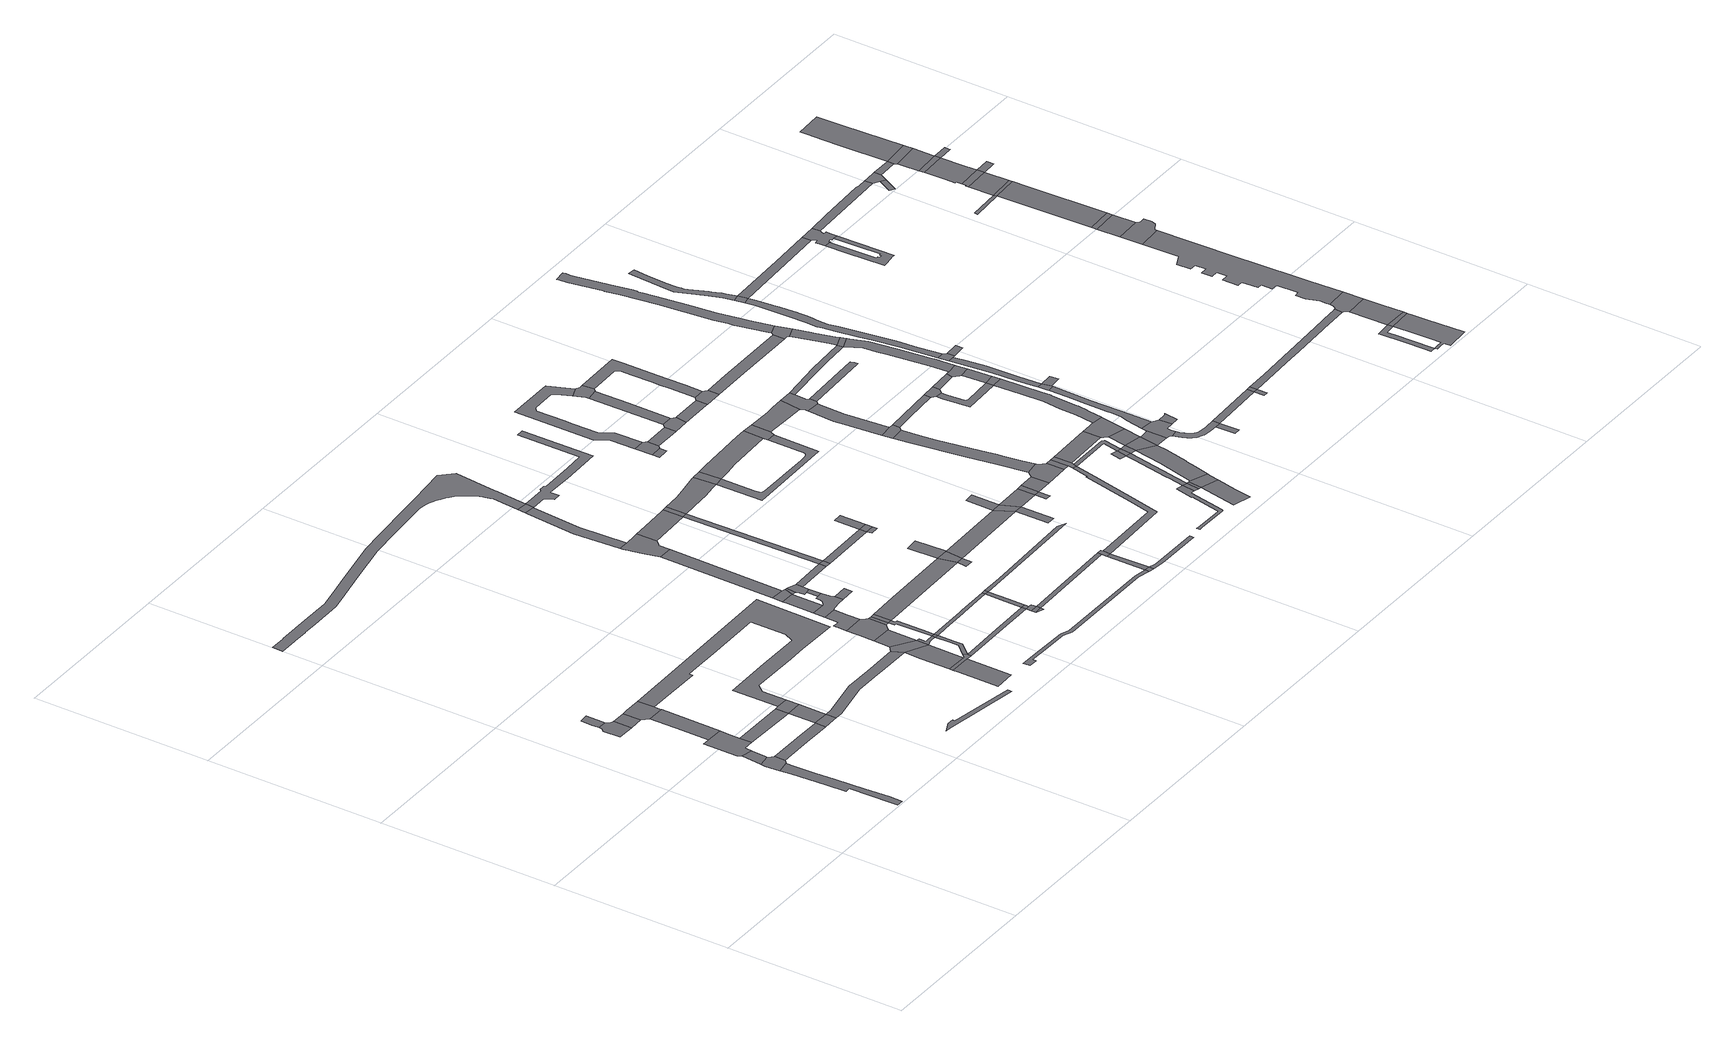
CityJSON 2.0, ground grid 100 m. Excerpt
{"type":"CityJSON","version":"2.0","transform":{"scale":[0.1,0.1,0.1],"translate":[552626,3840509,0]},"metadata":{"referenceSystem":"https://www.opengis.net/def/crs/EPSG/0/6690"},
"CityObjects":{
"road1":{"type":"Road","attributes":{"RoadStructureAttribute.sectionType":"1"},"geometry":[{"type":"MultiSurface","lod":"1","boundaries":[[[0,1,2,3,4,5,6,7,8,9,10,11,12,13]]]}]},
"road2":{"type":"Road","geometry":[{"type":"MultiSurface","lod":"1","boundaries":[[[14,15,16,17,6,5,18,19]]]}]},
"road3":{"type":"Road","attributes":{"RoadStructureAttribute.sectionType":"1"},"geometry":[{"type":"MultiSurface","lod":"1","boundaries":[[[20,16,15,21,22]]]}]},
"road4":{"type":"Road","geometry":[{"type":"MultiSurface","lod":"1","boundaries":[[[23,24,25,26,27,28,29,30,31]]]}]},
"road5":{"type":"Road","attributes":{"RoadStructureAttribute.sectionType":"1"},"geometry":[{"type":"MultiSurface","lod":"1","boundaries":[[[32,33,34,35,36,23,31]]]}]},
"road6":{"type":"Road","geometry":[{"type":"MultiSurface","lod":"1","boundaries":[[[37,38,20,22,39,40,41,42,43,44,45]]]}]},
"road7":{"type":"Road","attributes":{"RoadStructureAttribute.sectionType":"1"},"geometry":[{"type":"MultiSurface","lod":"1","boundaries":[[[28,27,46,47]]]}]},
"road8":{"type":"Road","attributes":{"RoadStructureAttribute.sectionType":"1"},"geometry":[{"type":"MultiSurface","lod":"1","boundaries":[[[48,49,45,44,50]]]}]},
"road9":{"type":"Road","attributes":{"RoadStructureAttribute.sectionType":"1"},"geometry":[{"type":"MultiSurface","lod":"1","boundaries":[[[51,52,19,18,53,54,55,56,57,58]]]}]},
"road10":{"type":"Road","geometry":[{"type":"MultiSurface","lod":"1","boundaries":[[[59,60,47,46,48,50,61,62,63]]]}]},
"road11":{"type":"Road","geometry":[{"type":"MultiSurface","lod":"1","boundaries":[[[42,41,64,65]]]}]},
"road12":{"type":"Road","geometry":[{"type":"MultiSurface","lod":"1","boundaries":[[[58,57,66,67,68]]]}]},
"road13":{"type":"Road","geometry":[{"type":"MultiSurface","lod":"1","boundaries":[[[64,69,58,68,70]]]}]},
"road14":{"type":"Road","geometry":[{"type":"MultiSurface","lod":"1","boundaries":[[[65,64,70,71,72]]]}]},
"road15":{"type":"Road","attributes":{"RoadStructureAttribute.sectionType":"1"},"geometry":[{"type":"MultiSurface","lod":"1","boundaries":[[[73,74,75,76,77,78,79,80,81]]]}]},
"road16":{"type":"Road","geometry":[{"type":"MultiSurface","lod":"1","boundaries":[[[82,83,84,85,86,87,88,89,90,63,62,91,92,93,94,95,96,97,98,99,100,72,71]]]}]},
"road17":{"type":"Road","attributes":{"RoadStructureAttribute.sectionType":"1"},"geometry":[{"type":"MultiSurface","lod":"1","boundaries":[[[101,102,103,104,105,68,67,106,107,108,109,110,111,112,113,114]]]}]},
"road18":{"type":"Road","attributes":{"RoadStructureAttribute.sectionType":"1"},"geometry":[{"type":"MultiSurface","lod":"1","boundaries":[[[115,116,117,118,119,120]]]}]},
"road19":{"type":"Road","attributes":{"RoadStructureAttribute.sectionType":"1"},"geometry":[{"type":"MultiSurface","lod":"1","boundaries":[[[121,122,123,124,125,126,127,128,129,130,131,132,133,134,135,136,137,138,139,140,141,142,143,144,145,146,147,148,149,150,151,152,153,154,155,156,157,158,159,160,161,162,163,164,165,166,167,168,169,170,171,172,173,174,175,176]]]}]},
"road20":{"type":"Road","geometry":[{"type":"MultiSurface","lod":"1","boundaries":[[[177,178,179,180,115,120,181,182]]]}]},
"road21":{"type":"Road","attributes":{"RoadStructureAttribute.sectionType":"1"},"geometry":[{"type":"MultiSurface","lod":"1","boundaries":[[[113,183,184,180,179,185]]]}]},
"road22":{"type":"Road","geometry":[{"type":"MultiSurface","lod":"1","boundaries":[[[186,187,114,113,185,188]]]}]},
"road23":{"type":"Road","attributes":{"RoadStructureAttribute.sectionType":"1"},"geometry":[{"type":"MultiSurface","lod":"1","boundaries":[[[189,186,188,190]]]}]},
"road24":{"type":"Road","attributes":{"RoadStructureAttribute.sectionType":"1"},"geometry":[{"type":"MultiSurface","lod":"1","boundaries":[[[191,192,193,177,182,194,195,196]]]}]},
"road25":{"type":"Road","attributes":{"RoadStructureAttribute.sectionType":"1"},"geometry":[{"type":"MultiSurface","lod":"1","boundaries":[[[197,198,199,188,185,200,201,191,202]]]}]},
"road26":{"type":"Road","geometry":[{"type":"MultiSurface","lod":"1","boundaries":[[[203,204,205,189,190,206,207,208,209,210]]]}]},
"road27":{"type":"Road","attributes":{"RoadStructureAttribute.sectionType":"1"},"geometry":[{"type":"MultiSurface","lod":"1","boundaries":[[[211,212,213,214,215,216,217,203,210,218,219]]]}]},
"road28":{"type":"Road","geometry":[{"type":"MultiSurface","lod":"1","boundaries":[[[202,191,196,220]]]}]},
"road29":{"type":"Road","attributes":{"RoadStructureAttribute.sectionType":"1"},"geometry":[{"type":"MultiSurface","lod":"1","boundaries":[[[221,222,223,224,225,226,227,228,202,220]]]}]},
"road30":{"type":"Road","attributes":{"RoadStructureAttribute.sectionType":"1"},"geometry":[{"type":"MultiSurface","lod":"1","boundaries":[[[229,208,207,225]]]}]},
"road31":{"type":"Road","geometry":[{"type":"MultiSurface","lod":"1","boundaries":[[[230,229,225,224]]]}]},
"road32":{"type":"Road","attributes":{"RoadStructureAttribute.sectionType":"1"},"geometry":[{"type":"MultiSurface","lod":"1","boundaries":[[[231,232,233,234,235]]]}]},
"road33":{"type":"Road","geometry":[{"type":"MultiSurface","lod":"1","boundaries":[[[236,237,238,239,240,241,242,234,233,211,219,243,244,245,246,247]]]}]},
"road34":{"type":"Road","attributes":{"RoadStructureAttribute.sectionType":"1"},"geometry":[{"type":"MultiSurface","lod":"1","boundaries":[[[248,249,182,181,250,251]]]}]},
"road35":{"type":"Road","geometry":[{"type":"MultiSurface","lod":"1","boundaries":[[[252,231,235,253,254]]]}]},
"road36":{"type":"Road","attributes":{"RoadStructureAttribute.sectionType":"1"},"geometry":[{"type":"MultiSurface","lod":"1","boundaries":[[[253,235,255,256]]]}]},
"road37":{"type":"Road","attributes":{"RoadStructureAttribute.sectionType":"1"},"geometry":[{"type":"MultiSurface","lod":"1","boundaries":[[[257,258,238,237]]]}]},
"road38":{"type":"Road","geometry":[{"type":"MultiSurface","lod":"1","boundaries":[[[259,260,256,255,261,262,258,257,263,264]]]}]},
"road39":{"type":"Road","attributes":{"RoadStructureAttribute.sectionType":"1"},"geometry":[{"type":"MultiSurface","lod":"1","boundaries":[[[265,266,267,268,220,196,269,270,271,272]]]}]},
"road40":{"type":"Road","geometry":[{"type":"MultiSurface","lod":"1","boundaries":[[[273,274,275,247,246]]]}]},
"road41":{"type":"Road","attributes":{"RoadStructureAttribute.sectionType":"1"},"geometry":[{"type":"MultiSurface","lod":"1","boundaries":[[[276,252,254,277]]]}]},
"road42":{"type":"Road","attributes":{"RoadStructureAttribute.sectionType":"1"},"geometry":[{"type":"MultiSurface","lod":"1","boundaries":[[[278,264,263,279]]]}]},
"road43":{"type":"Road","geometry":[{"type":"MultiSurface","lod":"1","boundaries":[[[280,281,282,283,284,285,286,287,288,276,277,289,290,291]]]}]},
"road44":{"type":"Road","geometry":[{"type":"MultiSurface","lod":"1","boundaries":[[[292,293,294]]]}]},
"road45":{"type":"Road","attributes":{"RoadStructureAttribute.sectionType":"1"},"geometry":[{"type":"MultiSurface","lod":"1","boundaries":[[[295,296,294,293]]]}]},
"road46":{"type":"Road","attributes":{"RoadStructureAttribute.sectionType":"1"},"geometry":[{"type":"MultiSurface","lod":"1","boundaries":[[[297,298,299,300,301,302,303,304,305,306,307,308,309,310]]]}]},
"road47":{"type":"Road","geometry":[{"type":"MultiSurface","lod":"1","boundaries":[[[248,251,311,312]]]}]},
"road48":{"type":"Road","attributes":{"RoadStructureAttribute.sectionType":"1"},"geometry":[{"type":"MultiSurface","lod":"1","boundaries":[[[313,311,251,296,295]]]}]},
"road49":{"type":"Road","attributes":{"RoadStructureAttribute.sectionType":"1"},"geometry":[{"type":"MultiSurface","lod":"1","boundaries":[[[314,315,230,224,316,317]]]}]},
"road50":{"type":"Road","attributes":{"RoadStructureAttribute.sectionType":"1"},"geometry":[{"type":"MultiSurface","lod":"1","boundaries":[[[318,319,272,320,248,312]]]}]},
"road51":{"type":"Road","attributes":{"RoadStructureAttribute.sectionType":"1"},"geometry":[{"type":"MultiSurface","lod":"1","boundaries":[[[321,322,323,283,282,324,325,326,327]]]}]},
"road52":{"type":"Road","geometry":[{"type":"MultiSurface","lod":"1","boundaries":[[[328,265,272,319]]]}]},
"road53":{"type":"Road","geometry":[{"type":"MultiSurface","lod":"1","boundaries":[[[278,279,329,330]]]}]},
"road54":{"type":"Road","geometry":[{"type":"MultiSurface","lod":"1","boundaries":[[[175,321,327,176]]]}]},
"road55":{"type":"Road","attributes":{"RoadStructureAttribute.sectionType":"1"},"geometry":[{"type":"MultiSurface","lod":"1","boundaries":[[[331,332,333,334,335,336,280,291,337,338]]]}]},
"road56":{"type":"Road","attributes":{"RoadStructureAttribute.sectionType":"1"},"geometry":[{"type":"MultiSurface","lod":"1","boundaries":[[[339,338,278,330]]]}]},
"road57":{"type":"Road","attributes":{"RoadStructureAttribute.sectionType":"1"},"geometry":[{"type":"MultiSurface","lod":"1","boundaries":[[[340,330,329,341]]]}]},
"road58":{"type":"Road","attributes":{"RoadStructureAttribute.sectionType":"1"},"geometry":[{"type":"MultiSurface","lod":"1","boundaries":[[[342,295,293,343]]]}]},
"road59":{"type":"Road","geometry":[{"type":"MultiSurface","lod":"1","boundaries":[[[344,345,346,317]]]}]},
"road60":{"type":"Road","geometry":[{"type":"MultiSurface","lod":"1","boundaries":[[[347,314,317,346]]]}]},
"road61":{"type":"Road","geometry":[{"type":"MultiSurface","lod":"1","boundaries":[[[348,331,338,339]]]}]},
"road62":{"type":"Road","geometry":[{"type":"MultiSurface","lod":"1","boundaries":[[[349,350,351,352,314,347]]]}]},
"road63":{"type":"Road","attributes":{"RoadStructureAttribute.sectionType":"1"},"geometry":[{"type":"MultiSurface","lod":"1","boundaries":[[[353,354,355,328,319]]]}]},
"road64":{"type":"Road","geometry":[{"type":"MultiSurface","lod":"1","boundaries":[[[356,357,358,341]]]}]},
"road65":{"type":"Road","geometry":[{"type":"MultiSurface","lod":"1","boundaries":[[[340,341,358,359]]]}]},
"road66":{"type":"Road","attributes":{"RoadStructureAttribute.sectionType":"1"},"geometry":[{"type":"MultiSurface","lod":"1","boundaries":[[[360,361,362,363,364,365,366,367,368,369,370,371,372,373,374,375,176,327]]]}]},
"road67":{"type":"Road","attributes":{"RoadStructureAttribute.sectionType":"1"},"geometry":[{"type":"MultiSurface","lod":"1","boundaries":[[[376,377,340,359]]]}]},
"road68":{"type":"Road","attributes":{"RoadStructureAttribute.sectionType":"1"},"geometry":[{"type":"MultiSurface","lod":"1","boundaries":[[[378,379,380,381,382,348,339,383,384,385,386]]]}]},
"road69":{"type":"Road","geometry":[{"type":"MultiSurface","lod":"1","boundaries":[[[310,309,387,388]]]}]},
"road70":{"type":"Road","attributes":{"RoadStructureAttribute.sectionType":"1"},"geometry":[{"type":"MultiSurface","lod":"1","boundaries":[[[389,390,310,388]]]}]},
"road71":{"type":"Road","geometry":[{"type":"MultiSurface","lod":"1","boundaries":[[[391,342,343,390,389,392]]]}]},
"road72":{"type":"Road","attributes":{"RoadStructureAttribute.sectionType":"1"},"geometry":[{"type":"MultiSurface","lod":"1","boundaries":[[[393,347,346,394]]]}]},
"road73":{"type":"Road","geometry":[{"type":"MultiSurface","lod":"1","boundaries":[[[395,378,386,396]]]}]},
"road74":{"type":"Road","attributes":{"RoadStructureAttribute.sectionType":"1"},"geometry":[{"type":"MultiSurface","lod":"1","boundaries":[[[397,388,387,398,399,400]]]}]},
"road75":{"type":"Road","attributes":{"RoadStructureAttribute.sectionType":"1"},"geometry":[{"type":"MultiSurface","lod":"1","boundaries":[[[401,402,403,394]]]}]},
"road76":{"type":"Road","geometry":[{"type":"MultiSurface","lod":"1","boundaries":[[[404,405,406,407,408]]]}]},
"road77":{"type":"Road","geometry":[{"type":"MultiSurface","lod":"1","boundaries":[[[409,393,394,403]]]}]},
"road78":{"type":"Road","attributes":{"RoadStructureAttribute.sectionType":"1"},"geometry":[{"type":"MultiSurface","lod":"1","boundaries":[[[410,411,412,413,414,415,416,417,418,419,420,396,386,421,422,423,424]]]}]},
"road79":{"type":"Road","geometry":[{"type":"MultiSurface","lod":"1","boundaries":[[[425,426,427,428,393,409]]]}]},
"road80":{"type":"Road","attributes":{"RoadStructureAttribute.sectionType":"1"},"geometry":[{"type":"MultiSurface","lod":"1","boundaries":[[[429,430,431,408,407,432,433]]]}]},
"road81":{"type":"Road","attributes":{"RoadStructureAttribute.sectionType":"1"},"geometry":[{"type":"MultiSurface","lod":"1","boundaries":[[[434,435,395,396,436,437,438,439]]]}]},
"road82":{"type":"Road","attributes":{"RoadStructureAttribute.sectionType":"1"},"geometry":[{"type":"MultiSurface","lod":"1","boundaries":[[[440,409,403,441]]]}]},
"road83":{"type":"Road","attributes":{"RoadStructureAttribute.sectionType":"1"},"geometry":[{"type":"MultiSurface","lod":"1","boundaries":[[[442,443,444,445,446,447,392,389,448,449,450,451]]]}]},
"road84":{"type":"Road","attributes":{"RoadStructureAttribute.sectionType":"1"},"geometry":[{"type":"MultiSurface","lod":"1","boundaries":[[[452,433,432,453]]]}]},
"road85":{"type":"Road","geometry":[{"type":"MultiSurface","lod":"1","boundaries":[[[454,455,456,441]]]}]},
"road86":{"type":"Road","geometry":[{"type":"MultiSurface","lod":"1","boundaries":[[[457,440,441,456]]]}]},
"road87":{"type":"Road","attributes":{"RoadStructureAttribute.sectionType":"1"},"geometry":[{"type":"MultiSurface","lod":"1","boundaries":[[[458,459,460,461,462,463,464,431,430,465,466,467,468,469,470,471,472,473,474,475,476]]]}]},
"road88":{"type":"Road","attributes":{"RoadStructureAttribute.sectionType":"1"},"geometry":[{"type":"MultiSurface","lod":"1","boundaries":[[[477,457,456,478]]]}]},
"road89":{"type":"Road","geometry":[{"type":"MultiSurface","lod":"1","boundaries":[[[479,452,453,480,481,482]]]}]},
"road90":{"type":"Road","attributes":{"RoadStructureAttribute.sectionType":"1"},"geometry":[{"type":"MultiSurface","lod":"1","boundaries":[[[483,484,485,486,487,488,489,490,491,492,493,494,495,496,497]]]}]},
"road91":{"type":"Road","geometry":[{"type":"MultiSurface","lod":"1","boundaries":[[[439,438,424,423,498,499]]]}]},
"road92":{"type":"Road","attributes":{"RoadStructureAttribute.sectionType":"1"},"geometry":[{"type":"MultiSurface","lod":"1","boundaries":[[[500,501,502,503,479,482]]]}]},
"road93":{"type":"Road","geometry":[{"type":"MultiSurface","lod":"1","boundaries":[[[504,505,506,507,508,477,478,509,510]]]}]},
"road94":{"type":"Road","attributes":{"RoadStructureAttribute.sectionType":"1"},"geometry":[{"type":"MultiSurface","lod":"1","boundaries":[[[511,512,513,481,480,514,515]]]}]},
"road95":{"type":"Road","geometry":[{"type":"MultiSurface","lod":"1","boundaries":[[[516,476,475,517,502,501,518,519]]]}]},
"road96":{"type":"Road","attributes":{"RoadStructureAttribute.sectionType":"1"},"geometry":[{"type":"MultiSurface","lod":"1","boundaries":[[[520,521,522,523,524,525,526,527,528,529,530,531,532,533,506,505]]]}]},
"road97":{"type":"Road","geometry":[{"type":"MultiSurface","lod":"1","boundaries":[[[497,496,534,535]]]}]},
"road98":{"type":"Road","attributes":{"RoadStructureAttribute.sectionType":"1"},"geometry":[{"type":"MultiSurface","lod":"1","boundaries":[[[536,537,538,539,540]]]}]},
"road99":{"type":"Road","attributes":{"RoadStructureAttribute.sectionType":"1"},"geometry":[{"type":"MultiSurface","lod":"1","boundaries":[[[541,510,509,542]]]}]},
"road100":{"type":"Road","attributes":{"RoadStructureAttribute.sectionType":"1"},"geometry":[{"type":"MultiSurface","lod":"1","boundaries":[[[535,534,536,543]]]}]},
"road101":{"type":"Road","attributes":{"RoadStructureAttribute.sectionType":"1"},"geometry":[{"type":"MultiSurface","lod":"1","boundaries":[[[544,545,546,499,498,547,548,549]]]}]},
"road102":{"type":"Road","geometry":[{"type":"MultiSurface","lod":"1","boundaries":[[[550,541,542,551,442,451,552,553]]]}]},
"road103":{"type":"Road","geometry":[{"type":"MultiSurface","lod":"1","boundaries":[[[554,555,556,528,527,557]]]}]},
"road104":{"type":"Road","geometry":[{"type":"MultiSurface","lod":"1","boundaries":[[[543,536,540,558,559,560]]]}]},
"road105":{"type":"Road","attributes":{"RoadStructureAttribute.sectionType":"1"},"geometry":[{"type":"MultiSurface","lod":"1","boundaries":[[[561,562,563,564,565,519,518,566,567,568,569,570,571,572,573]]]}]},
"road106":{"type":"Road","geometry":[{"type":"MultiSurface","lod":"1","boundaries":[[[573,572,511,515,574,575]]]}]},
"road107":{"type":"Road","attributes":{"RoadStructureAttribute.sectionType":"1"},"geometry":[{"type":"MultiSurface","lod":"1","boundaries":[[[576,577,578,579,556,555,580,581,582]]]}]},
"road108":{"type":"Road","attributes":{"RoadStructureAttribute.sectionType":"1"},"geometry":[{"type":"MultiSurface","lod":"1","boundaries":[[[583,584,585,586,497,535,587,588,589]]]}]},
"road109":{"type":"Road","attributes":{"RoadStructureAttribute.sectionType":"1"},"geometry":[{"type":"MultiSurface","lod":"1","boundaries":[[[590,591,552,451,592,593,594]]]}]},
"road110":{"type":"Road","geometry":[{"type":"MultiSurface","lod":"1","boundaries":[[[595,596,583,593]]]}]},
"road111":{"type":"Road","geometry":[{"type":"MultiSurface","lod":"1","boundaries":[[[597,598,549,548,599,576,582,600,601,602,603]]]}]},
"road112":{"type":"Road","attributes":{"RoadStructureAttribute.sectionType":"1"},"geometry":[{"type":"MultiSurface","lod":"1","boundaries":[[[604,550,553,605]]]}]},
"road113":{"type":"Road","attributes":{"RoadStructureAttribute.sectionType":"1"},"geometry":[{"type":"MultiSurface","lod":"1","boundaries":[[[606,607,560,559,608,609,610,611,612,613]]]}]},
"road114":{"type":"Road","geometry":[{"type":"MultiSurface","lod":"1","boundaries":[[[593,583,589,594]]]}]},
"road115":{"type":"Road","attributes":{"RoadStructureAttribute.sectionType":"1"},"geometry":[{"type":"MultiSurface","lod":"1","boundaries":[[[594,589,614,606,615]]]}]},
"road116":{"type":"Road","attributes":{"RoadStructureAttribute.sectionType":"1"},"geometry":[{"type":"MultiSurface","lod":"1","boundaries":[[[616,617,554,557,618,619]]]}]},
"road117":{"type":"Road","geometry":[{"type":"MultiSurface","lod":"1","boundaries":[[[615,606,613,620]]]}]},
"road118":{"type":"Road","attributes":{"RoadStructureAttribute.sectionType":"1"},"geometry":[{"type":"MultiSurface","lod":"1","boundaries":[[[621,615,620,622]]]}]},
"road119":{"type":"Road","attributes":{"RoadStructureAttribute.sectionType":"1"},"geometry":[{"type":"MultiSurface","lod":"1","boundaries":[[[623,624,625,620,613,626]]]}]},
"road120":{"type":"Road","geometry":[{"type":"MultiSurface","lod":"1","boundaries":[[[627,628,629,630,604,605,631,632,621,622,633,634,635]]]}]},
"road121":{"type":"Road","attributes":{"RoadStructureAttribute.sectionType":"1"},"geometry":[{"type":"MultiSurface","lod":"1","boundaries":[[[636,637,638,639,640,641,601,600]]]}]},
"road122":{"type":"Road","attributes":{"RoadStructureAttribute.sectionType":"1"},"geometry":[{"type":"MultiSurface","lod":"1","boundaries":[[[642,643,575,574,644,645]]]}]},
"road123":{"type":"Road","geometry":[{"type":"MultiSurface","lod":"1","boundaries":[[[646,616,619,647,648,649,650]]]}]},
"road124":{"type":"Road","geometry":[{"type":"MultiSurface","lod":"1","boundaries":[[[651,623,626,652,653,654,655,656,657,658,659,660]]]}]},
"road125":{"type":"Road","attributes":{"RoadStructureAttribute.sectionType":"1"},"geometry":[{"type":"MultiSurface","lod":"1","boundaries":[[[661,662,597,603,663,664,665,666,667,668]]]}]},
"road126":{"type":"Road","attributes":{"RoadStructureAttribute.sectionType":"1"},"geometry":[{"type":"MultiSurface","lod":"1","boundaries":[[[669,670,671,672,673,674,675,676,677,678,679,654,653,680,681,682,683,684,685,686,687,688,689,690,691,692,693]]]}]},
"road127":{"type":"Road","attributes":{"RoadStructureAttribute.sectionType":"1"},"geometry":[{"type":"MultiSurface","lod":"1","boundaries":[[[648,694,695,696,697,698,699,700,649]]]}]},
"road128":{"type":"Road","attributes":{"RoadStructureAttribute.sectionType":"1"},"geometry":[{"type":"MultiSurface","lod":"1","boundaries":[[[701,702,703,704,705,706,707,708,709,710,696,711,712,713,714,715,627,635]]]}]},
"road129":{"type":"Road","attributes":{"RoadStructureAttribute.sectionType":"1"},"geometry":[{"type":"MultiSurface","lod":"1","boundaries":[[[716,717,718,719,720,721,722,723,724,725,726,727,728,651,660]]]}]},
"road130":{"type":"Road","geometry":[{"type":"MultiSurface","lod":"1","boundaries":[[[729,730,731,659,658]]]}]},
"road131":{"type":"Road","geometry":[{"type":"MultiSurface","lod":"1","boundaries":[[[732,733,692,691]]]}]},
"road132":{"type":"Road","attributes":{"RoadStructureAttribute.sectionType":"1"},"geometry":[{"type":"MultiSurface","lod":"1","boundaries":[[[734,646,650,735,736]]]}]},
"road133":{"type":"Road","geometry":[{"type":"MultiSurface","lod":"1","boundaries":[[[737,738,697,696,710]]]}]},
"road134":{"type":"Road","attributes":{"RoadStructureAttribute.sectionType":"1"},"geometry":[{"type":"MultiSurface","lod":"1","boundaries":[[[739,740,741,697,738]]]}]},
"road135":{"type":"Road","geometry":[{"type":"MultiSurface","lod":"1","boundaries":[[[742,743,744,720,719,745]]]}]},
"road136":{"type":"Road","geometry":[{"type":"MultiSurface","lod":"1","boundaries":[[[746,747,748,749,750,734,736,751,740,739]]]}]},
"road137":{"type":"Road","attributes":{"RoadStructureAttribute.sectionType":"1"},"geometry":[{"type":"MultiSurface","lod":"1","boundaries":[[[752,753,754,755,756,757,758,759,743,742]]]}]},
"road138":{"type":"Road","geometry":[{"type":"MultiSurface","lod":"1","boundaries":[[[760,761,742,745]]]}]},
"road139":{"type":"Road","attributes":{"RoadStructureAttribute.sectionType":"1"},"geometry":[{"type":"MultiSurface","lod":"1","boundaries":[[[762,763,764,765,766,767,768,769,770,771,772,773,774,775,776,777,778,749,748]]]}]},
"road140":{"type":"Road","attributes":{"RoadStructureAttribute.sectionType":"1"},"geometry":[{"type":"MultiSurface","lod":"1","boundaries":[[[779,693,692,780]]]}]},
"road141":{"type":"Road","geometry":[{"type":"MultiSurface","lod":"1","boundaries":[[[781,661,668,773,772]]]}]},
"road142":{"type":"Road","attributes":{"RoadStructureAttribute.sectionType":"1"},"geometry":[{"type":"MultiSurface","lod":"1","boundaries":[[[782,783,784,785,786,787,788,789,661,781]]]}]},
"road143":{"type":"Road","geometry":[{"type":"MultiSurface","lod":"1","boundaries":[[[790,791,642,645,792,786,785]]]}]},
"road144":{"type":"Road","geometry":[{"type":"MultiSurface","lod":"1","boundaries":[[[793,794,756,755,795,796,797,798]]]}]},
"road145":{"type":"Road","geometry":[{"type":"MultiSurface","lod":"1","boundaries":[[[799,800,796,795]]]}]},
"road146":{"type":"Road","attributes":{"RoadStructureAttribute.sectionType":"1"},"geometry":[{"type":"MultiSurface","lod":"1","boundaries":[[[801,802,803,804,805,806,807,808,809,810,811,812,813,814,815,816,817,818,819,820,821,822,823,824,825,826,827,828,829,830,831,832,833,834,835,836,837,791,790]]]}]},
"road147":{"type":"Road","attributes":{"RoadStructureAttribute.sectionType":"1"},"geometry":[{"type":"MultiSurface","lod":"1","boundaries":[[[838,839,840,841,842,843,844,845,846,847,848,849,850,851,852,853,854,855,856,857,858,859,860,861,862,863,864,865,866,867,868,869,870,793,798]]]}]},
"road148":{"type":"Road","geometry":[{"type":"MultiSurface","lod":"1","boundaries":[[[871,872,873,780]]]}]},
"road149":{"type":"Road","geometry":[{"type":"MultiSurface","lod":"1","boundaries":[[[874,779,780,873]]]}]},
"road150":{"type":"Road","geometry":[{"type":"MultiSurface","lod":"1","boundaries":[[[875,876,859,858]]]}]},
"road151":{"type":"Road","attributes":{"RoadStructureAttribute.sectionType":"1"},"geometry":[{"type":"MultiSurface","lod":"1","boundaries":[[[877,878,879,880,881,882,883,884,876,875,885,886,887,888,889,890,891,892,893,894,895,896,897,898,899,900]]]}]},
"road152":{"type":"Road","attributes":{"RoadStructureAttribute.sectionType":"1"},"geometry":[{"type":"MultiSurface","lod":"1","boundaries":[[[901,902,875,858,903]]]}]},
"road153":{"type":"Road","attributes":{"RoadStructureAttribute.sectionType":"1"},"geometry":[{"type":"MultiSurface","lod":"1","boundaries":[[[904,905,906,907,908,909,874,873,910,911,912,913,914]]]}]},
"road154":{"type":"Road","geometry":[{"type":"MultiSurface","lod":"1","boundaries":[[[915,916,917,918,919,920,921,922,923,924,925,926,927,928,929,930,931,932,933]]]}]},
"road155":{"type":"Road","attributes":{"RoadStructureAttribute.sectionType":"1"},"geometry":[{"type":"MultiSurface","lod":"1","boundaries":[[[934,935,936,937,938,939,940,941,942,943,944]]]}]},
"road156":{"type":"Road","geometry":[{"type":"MultiSurface","lod":"1","boundaries":[[[945,946,947,901,903,948,949,950,933,932,951,952,953,954,955,923,922,956,957,958,959]]]}]},
"road157":{"type":"Road","attributes":{"RoadStructureAttribute.sectionType":"1"},"geometry":[{"type":"MultiSurface","lod":"1","boundaries":[[[960,961,962,944,963,964,965,966,967,940,968,969,970,971,972]]]}]},
"road158":{"type":"Road","geometry":[{"type":"MultiSurface","lod":"1","boundaries":[[[934,944,962,973]]]}]},
"road159":{"type":"Road","attributes":{"RoadStructureAttribute.sectionType":"1"},"geometry":[{"type":"MultiSurface","lod":"1","boundaries":[[[974,975,976,934,973]]]}]},
"road160":{"type":"Road","geometry":[{"type":"MultiSurface","lod":"1","boundaries":[[[977,978,979,980,981,904,914,982,983,984,976,975]]]}]},
"road161":{"type":"Road","attributes":{"RoadStructureAttribute.sectionType":"1"},"geometry":[{"type":"MultiSurface","lod":"1","boundaries":[[[985,986,987,988,989,945,959,990,991]]]}]},
"road162":{"type":"Road","attributes":{"RoadStructureAttribute.sectionType":"1"},"geometry":[{"type":"MultiSurface","lod":"1","boundaries":[[[992,993,994,995,996,997,998,999,1000,1001,1002,1003,1004,1005,1006,1007,1008,1009,1010,1011,1012,1013,1014,1015,1016,1017,1018,1019,1020,1021,1022,978,977]]]}]},
"road163":{"type":"Road","geometry":[{"type":"MultiSurface","lod":"1","boundaries":[[[1023,1024,1025,1026,1027,1001,1000,1028,1029,1030,1031]]]}]},
"road164":{"type":"Road","geometry":[{"type":"MultiSurface","lod":"1","boundaries":[[[1032,1033,1034,1035]]]}]},
"road165":{"type":"Road","attributes":{"RoadStructureAttribute.sectionType":"1"},"geometry":[{"type":"MultiSurface","lod":"1","boundaries":[[[1036,1037,1038,1027,1026]]]}]},
"road166":{"type":"Road","geometry":[{"type":"MultiSurface","lod":"1","boundaries":[[[1039,1040,1038,1037]]]}]},
"road167":{"type":"Road","geometry":[{"type":"MultiSurface","lod":"1","boundaries":[[[1041,1042,1043,1044]]]}]},
"road168":{"type":"Road","geometry":[{"type":"MultiSurface","lod":"1","boundaries":[[[1045,1046,991,990,1041,1044,1047]]]}]},
"road169":{"type":"Road","attributes":{"RoadStructureAttribute.sectionType":"1"},"geometry":[{"type":"MultiSurface","lod":"1","boundaries":[[[1048,1049,1035,1050,1040,1039]]]}]},
"road170":{"type":"Road","geometry":[{"type":"MultiSurface","lod":"1","boundaries":[[[1051,1032,1035,1049]]]}]},
"road171":{"type":"Road","attributes":{"RoadStructureAttribute.sectionType":"1"},"geometry":[{"type":"MultiSurface","lod":"1","boundaries":[[[1052,1045,1047,1053,1054]]]}]},
"road172":{"type":"Road","attributes":{"RoadStructureAttribute.sectionType":"1"},"geometry":[{"type":"MultiSurface","lod":"1","boundaries":[[[1055,1056,1032,1051]]]}]},
"road173":{"type":"Road","geometry":[{"type":"MultiSurface","lod":"1","boundaries":[[[1057,1058,1059,1060,1056,1055]]]}]},
"road174":{"type":"Road","attributes":{"RoadStructureAttribute.sectionType":"1"},"geometry":[{"type":"MultiSurface","lod":"1","boundaries":[[[1061,1062,1063,1064,1065,1066,1058,1057]]]}]},
"road175":{"type":"Road","geometry":[{"type":"MultiSurface","lod":"1","boundaries":[[[1067,1068,1063,1062]]]}]},
"road176":{"type":"Road","attributes":{"RoadStructureAttribute.sectionType":"1"},"geometry":[{"type":"MultiSurface","lod":"1","boundaries":[[[1069,1070,1071,1072,1068,1067]]]}]},
"road177":{"type":"Road","geometry":[{"type":"MultiSurface","lod":"1","boundaries":[[[1073,1052,1054,1071,1070]]]}]},
"road178":{"type":"Road","geometry":[{"type":"MultiSurface","lod":"1","boundaries":[[[1074,1075,1057,1055]]]}]},
"road179":{"type":"Road","attributes":{"RoadStructureAttribute.sectionType":"1"},"geometry":[{"type":"MultiSurface","lod":"1","boundaries":[[[1076,1077,1078,1079,1080,1081,1052,1073]]]}]},
"road180":{"type":"Road","geometry":[{"type":"MultiSurface","lod":"1","boundaries":[[[1082,1083,1084,1085,1067,1062]]]}]}
},
"vertices":[
[543,86,0],[535,220,0],[525,385,0],[520,501,0],[516,612,0],[514,659,0],[445,650,0],[450,589,0],[462,395,0],[468,285,0],[496,285,0],[503,43,0],[504,10,0],[543,11,0],
[524,750,0],[509,765,0],[441,757,0],[438,731,0],[535,680,0],[534,740,0],
[453,875,0],[510,779,0],[517,860,0],
[282,1586,0],[282,1568,0],[267,1552,0],[268,1455,0],[367,1455,0],[366,1556,0],[354,1563,0],[341,1570,0],[334,1585,0],
[333,1600,0],[333,1607,0],[332,1695,0],[283,1690,0],[282,1625,0],
[439,1085,0],[439,893,0],[520,894,0],[520,901,0],[576,900,0],[577,970,0],[577,1049,0],[577,1083,0],[481,1084,0],
[448,1455,0],[447,1556,0],
[481,1423,0],[482,1236,0],[580,1422,0],
[886,739,0],[779,739,0],[704,680,0],[730,680,0],[792,679,0],[793,679,0],[888,679,0],[888,739,0],
[481,1557,0],[471,1557,0],[580,1436,0],[580,1464,0],[579,1558,0],
[889,893,0],[889,968,0],
[960,679,0],[982,679,0],[982,739,0],
[892,739,0],[981,894,0],
[981,968,0],[911,968,0],
[1274,188,0],[1275,200,0],[1238,204,0],[1208,190,0],[1179,176,0],[1205,172,0],[1641,103,0],[1643,103,0],[1643,126,0],
[980,1105,0],[1014,1147,0],[1297,1148,0],[1404,1148,0],[1635,1144,0],[1642,1574,0],[1204,1567,0],[913,1563,0],[639,1558,0],[727,1464,0],[914,1464,0],[915,1485,0],[953,1485,0],[1131,1486,0],[1460,1487,0],[1461,1286,0],[1434,1233,0],[1185,1232,0],[911,1231,0],
[1438,782,0],[1412,782,0],[1250,783,0],[1133,760,0],[1029,739,0],[1024,679,0],[1160,705,0],[1247,723,0],[1253,723,0],[1255,723,0],[1411,723,0],[1427,723,0],[1645,723,0],[1614,782,0],
[1642,440,0],[1642,410,0],[1642,267,0],[1643,182,0],[1760,183,0],[1762,437,0],
[1741,3078,0],[1747,3140,0],[1749,3159,0],[1772,3392,0],[1707,3458,0],[1480,3437,0],[1356,3426,0],[1150,3407,0],[1113,3404,0],[983,3392,0],[980,3391,0],[697,3336,0],[696,3336,0],[615,3319,0],[463,3289,0],[289,3288,0],[99,3288,0],[98,3288,0],[8,3288,0],[5,3228,0],[109,3228,0],[119,3228,0],[201,3228,0],[202,3228,0],[294,3229,0],[471,3230,0],[533,3243,0],[754,3287,0],[991,3333,0],[1167,3348,0],[1307,3360,0],[1374,3367,0],[1407,3367,0],[1428,3367,0],[1447,3365,0],[1465,3363,0],[1482,3358,0],[1484,3357,0],[1500,3351,0],[1521,3342,0],[1541,3330,0],[1564,3316,0],[1578,3305,0],[1597,3289,0],[1615,3270,0],[1632,3248,0],[1646,3225,0],[1655,3209,0],[1664,3186,0],[1669,3170,0],[1673,3159,0],[1679,3134,0],[1683,3117,0],[1681,3090,0],[1671,2971,0],[1731,2964,0],
[1783,477,0],[1764,457,0],[1762,458,0],[1642,460,0],[1797,438,0],[1797,458,0],
[1642,624,0],[1643,528,0],[1764,662,0],
[1646,810,0],[1631,797,0],[1765,731,0],
[1647,900,0],[1766,897,0],
[1837,671,0],[1838,585,0],[1839,538,0],[1859,531,0],[1859,583,0],[1860,671,0],
[1792,688,0],[1782,692,0],[1782,727,0],[1787,670,0],[1812,673,0],[1837,691,0],
[1650,1061,0],[1649,1011,0],[1649,985,0],[1788,919,0],[1798,929,0],[1799,1030,0],[1789,1039,0],[1768,1059,0],
[1691,1212,0],[1690,1134,0],[1678,1134,0],[1651,1135,0],[1650,1120,0],[1650,1119,0],[1650,1118,0],[1769,1134,0],[1770,1210,0],
[1857,691,0],
[1857,726,0],[1857,906,0],[1842,908,0],[1843,931,0],[1821,930,0],[1820,895,0],[1833,895,0],[1836,742,0],
[1818,1030,0],
[1841,1031,0],
[1694,1457,0],[1694,1428,0],[1692,1281,0],[1771,1279,0],[1773,1456,0],
[1861,1286,0],[1858,1343,0],[1826,1340,0],[1808,1340,0],[1806,1315,0],[1799,1297,0],[1781,1282,0],[1774,1215,0],[1792,1220,0],[1829,1223,0],[1870,1224,0],[1869,1276,0],
[2287,470,0],[2055,464,0],[2052,441,0],[2287,445,0],
[1695,1515,0],[1792,1507,0],[1773,1513,0],
[1795,1450,0],[1802,1505,0],
[1857,1411,0],[1825,1405,0],
[1837,1493,0],[1817,1503,0],[1802,1432,0],[1805,1405,0],[1857,1451,0],[1857,1488,0],
[2287,699,0],[2108,695,0],[2092,695,0],[1903,692,0],[1928,672,0],[2088,676,0],[2102,676,0],[2287,680,0],
[1954,1227,0],[1956,1277,0],[1879,1273,0],
[1701,2165,0],[1781,2165,0],
[2069,1493,0],[2070,1454,0],
[1806,2373,0],[1787,2372,0],[1715,2369,0],[1655,2368,0],[1656,2353,0],[1659,2341,0],[1663,2325,0],[1668,2306,0],[1682,2245,0],[1781,2229,0],[1787,2235,0],[1809,2259,0],
[2330,370,0],[2330,390,0],[2287,385,0],
[2332,413,0],[2287,412,0],
[2817,165,0],[2242,165,0],[2194,184,0],[2022,188,0],[1879,191,0],[1881,153,0],[1933,152,0],[1932,172,0],[2020,170,0],[2192,167,0],[2242,147,0],[2820,145,0],[2890,131,0],[2890,154,0],
[2312,445,0],[2312,470,0],
[2329,443,0],
[2424,1044,0],[2016,1036,0],[2017,936,0],[2445,944,0],
[2312,564,0],[2312,680,0],[2287,564,0],
[1667,2923,0],[1666,2909,0],[1640,2627,0],[1715,2371,0],[1700,2636,0],[1726,2914,0],[1726,2915,0],
[2312,699,0],
[2102,1454,0],[2102,1493,0],
[2051,2383,0],[2034,2382,0],[2003,2381,0],[1990,2380,0],[1888,2376,0],[1887,2376,0],[2004,2268,0],[2055,2270,0],
[2085,2271,0],
[2431,1499,0],[2432,1459,0],
[2887,426,0],[2887,404,0],
[2442,891,0],[2487,889,0],[2488,945,0],
[2499,1045,0],
[2081,2385,0],
[2499,1054,0],[2492,1219,0],[2417,1214,0],[2424,1051,0],
[3019,697,0],[2976,719,0],[2439,701,0],
[2435,1431,0],[2485,1434,0],[2484,1459,0],
[2484,1499,0],
[1817,2917,0],[1841,2884,0],[1843,2871,0],[1883,2870,0],[1883,2922,0],[2030,2919,0],[2108,2921,0],[2263,2925,0],[2260,3332,0],[2219,3331,0],[2222,2976,0],[2109,2972,0],[1916,2967,0],[1907,2978,0],[1877,2977,0],[1869,2967,0],
[2482,1644,0],[2430,1644,0],
[2370,2420,0],[2363,2419,0],[2362,2419,0],[2267,2403,0],[2187,2390,0],[2230,2278,0],[2269,2282,0],[2345,2291,0],[2379,2294,0],
[2920,126,0],[2920,151,0],
[2915,374,0],[2887,373,0],
[2914,426,0],[2917,414,0],
[2924,1054,0],[2975,957,0],
[2429,2423,0],[2434,2300,0],
[2962,142,0],[2987,117,0],[3257,117,0],[3257,140,0],
[2976,772,0],[3026,772,0],[3022,958,0],
[2430,2653,0],[2480,2654,0],[2495,2654,0],[2494,2694,0],[2429,2693,0],
[2981,1056,0],
[2845,2115,0],[2845,2098,0],[2843,2085,0],[2836,2078,0],[2823,2072,0],[2783,2070,0],[2461,2066,0],[2448,2069,0],[2441,2074,0],[2436,2086,0],[2433,2106,0],[2384,2031,0],[2896,2041,0],[2898,2301,0],[2844,2300,0],
[2981,1064,0],[2979,1214,0],[2927,1211,0],[2924,1063,0],
[2505,2782,0],[2493,2793,0],[2428,2792,0],[2511,2711,0],[2513,2776,0],
[2790,2443,0],[2493,2427,0],[2494,2306,0],[2575,2315,0],[2844,2328,0],[2845,2442,0],
[3148,1060,0],[3150,960,0],
[3445,939,0],[3429,858,0],[3425,839,0],[3415,841,0],[3351,546,0],[3324,423,0],[3347,386,0],[3383,546,0],[3442,810,0],[3469,932,0],
[2665,2777,0],[2666,2712,0],
[3150,896,0],[3182,896,0],[3182,961,0],
[3180,1061,0],
[2653,3458,0],[2491,3456,0],[2378,3454,0],[2380,3286,0],[2380,3205,0],[2382,3005,0],[2426,2932,0],[2491,2951,0],[2471,2983,0],[2447,3023,0],[2446,3164,0],[2445,3216,0],[2444,3373,0],[2464,3390,0],[2504,3391,0],[2598,3392,0],[2619,3374,0],[2651,3300,0],[2710,3325,0],
[3272,1063,0],[3274,963,0],
[2681,2798,0],[2756,2714,0],[2766,2779,0],[2746,2797,0],
[3567,418,0],[3543,318,0],[3548,318,0],[3517,155,0],[3512,144,0],[3357,146,0],[3329,146,0],[3333,131,0],[3351,131,0],[3527,129,0],[3530,130,0],[3537,140,0],[3578,343,0],[3598,338,0],[3609,413,0],
[2910,2327,0],[2912,2440,0],
[2744,3042,0],[2742,3230,0],[2677,3221,0],[2679,3059,0],
[3380,1094,0],[3377,1108,0],[3298,1095,0],[3281,1075,0],[3280,1073,0],[3414,966,0],[3412,1066,0],
[2946,2781,0],[2915,2780,0],[2777,2779,0],[2933,2716,0],[2947,2716,0],
[2734,3311,0],[2677,3238,0],[2761,3247,0],[2754,3312,0],
[3364,1187,0],[3350,1271,0],[3344,1309,0],[3328,1398,0],[3289,1626,0],[3280,1716,0],[3270,1806,0],[3269,1813,0],[3188,1805,0],[3189,1794,0],[3192,1763,0],[3199,1713,0],[3244,1424,0],[3271,1259,0],
[3626,332,0],[3637,406,0],
[3644,328,0],[3599,113,0],[3703,86,0],[3720,183,0],[3744,298,0],
[3446,1066,0],[3448,967,0],
[3650,405,0],
[3095,2438,0],[3084,2438,0],[3047,2437,0],[3055,2324,0],[3151,2321,0],[3167,2440,0],
[3478,1067,0],[3449,959,0],[3474,952,0],[3480,968,0],
[3286,1873,0],[3260,1872,0],[3182,1865,0],[3288,1832,0],
[3753,347,0],[3759,366,0],[3661,403,0],
[3028,2899,0],[3027,3000,0],[3027,3057,0],[3025,3259,0],[3024,3317,0],[2939,3250,0],[2960,3229,0],[2961,3167,0],[2962,3041,0],[2962,3005,0],[2963,2942,0],[2964,2800,0],[3029,2801,0],
[3051,2717,0],[3050,2782,0],
[3163,2280,0],[3156,2127,0],[3158,2109,0],[3158,2106,0],[3237,2111,0],[3237,2114,0],[3243,2276,0],
[3678,784,0],[3669,732,0],[3629,521,0],[3625,498,0],[3652,487,0],[3657,516,0],[3706,777,0],
[3732,944,0],[3724,954,0],[3709,934,0],[3690,844,0],[3715,839,0],
[3650,851,0],[3638,791,0],
[3247,2441,0],[3194,2440,0],[3164,2303,0],[3257,2291,0],[3257,2331,0],[3246,2341,0],[3249,2410,0],
[3741,1074,0],[3743,974,0],
[3740,771,0],[3712,607,0],[3781,455,0],[3796,515,0],[3797,517,0],[3818,601,0],[3828,656,0],[3836,708,0],
[3737,772,0],[3750,837,0],
[3588,1890,0],[3392,1879,0],[3395,1839,0],[3590,1853,0],
[3854,820,0],
[3768,944,0],[3870,919,0],
[3915,821,0],[3895,818,0],[3868,816,0],[3915,707,0],
[3833,1077,0],[3826,1076,0],[3809,1076,0],[3807,1075,0],[3751,964,0],[3752,963,0],[3878,965,0],[3880,978,0],[3895,1068,0],
[3478,2301,0],[3642,2309,0],[3644,2309,0],[3641,2329,0],[3637,2349,0],[3476,2341,0],
[3632,2789,0],[3204,2784,0],[3301,2720,0],[3633,2724,0],
[3670,1894,0],[3591,1851,0],[3608,1835,0],[3648,1831,0],[3673,1856,0],
[3922,854,0],[3932,704,0],[3944,694,0],[3989,702,0],[3987,712,0],[3985,733,0],[3985,751,0],[4032,753,0],[4030,825,0],[3992,844,0],
[3724,2481,0],[3495,2468,0],[3249,2411,0],[3250,2411,0],[3501,2436,0],[3614,2442,0],[3616,2442,0],[3728,2448,0],
[4105,602,0],[4085,602,0],[4066,604,0],[4051,607,0],[4038,612,0],[4026,619,0],[4015,631,0],[4004,645,0],[3998,659,0],[3993,673,0],[3990,691,0],[3951,679,0],[3955,664,0],[3961,646,0],[3970,625,0],[3985,604,0],[4002,588,0],[4021,577,0],[4040,570,0],[4060,565,0],[4083,563,0],[4105,562,0],[4126,563,0],[4164,565,0],[4163,604,0],
[3611,1798,0],[3622,1646,0],[3843,1656,0],[3841,1698,0],[3674,1689,0],[3659,1701,0],[3650,1801,0],
[3896,1073,0],[3908,1154,0],[3911,1165,0],[3915,1217,0],[3915,1227,0],[3922,1372,0],[3923,1382,0],[3921,1416,0],[3920,1427,0],[3908,1660,0],[3851,1507,0],[3858,1378,0],[3848,1276,0],[3844,1182,0],[3833,1082,0],
[3991,1022,0],[3991,1124,0],[3991,1197,0],[3992,1412,0],[3954,1411,0],[3955,1304,0],[3954,1196,0],[3952,1101,0],[3953,1078,0],[3953,1049,0],[3953,1021,0],[3951,996,0],[3939,946,0],
[4079,755,0],[4090,832,0],[4080,828,0],
[4129,453,0],[4167,454,0],
[3802,1902,0],[3795,1865,0],[3796,1864,0],
[3907,1696,0],[3906,1706,0],
[3895,1840,0],[3831,1833,0],[3838,1743,0],
[3984,1472,0],[3949,1470,0],[3954,1421,0],[3994,1422,0],
[3892,1871,0],[3891,1881,0],[3889,1909,0],[3826,1903,0],[3818,1902,0],[3823,1840,0],
[3975,1604,0],[3966,1781,0],[3952,1891,0],[3944,1956,0],[3906,1954,0],[3931,1724,0],[3940,1584,0],[3946,1491,0],
[4064,1427,0],[4059,1477,0],
[3884,1990,0],[3881,2013,0],[3879,2024,0],[3877,2047,0],[3854,2222,0],[3853,2232,0],[3835,2376,0],[3834,2378,0],[3830,2391,0],[3804,2465,0],[3799,2476,0],[3730,2448,0],[3731,2443,0],[3772,2364,0],[3782,2290,0],[3789,2236,0],[3818,2009,0],
[4485,619,0],[4486,578,0],
[3788,2506,0],
[3780,2529,0],[3752,2638,0],[3749,2648,0],[3726,2738,0],[3665,2715,0],[3688,2630,0],[3716,2520,0],[3723,2485,0],
[3702,2828,0],[3642,2805,0],[3652,2725,0],
[3899,2013,0],[3901,1996,0],[3959,1957,0],[3956,1999,0],[3946,2004,0],[3938,2014,0],
[4036,1962,0],[4036,2002,0],
[3697,2850,0],[3694,2861,0],[3683,2910,0],[3672,2956,0],[3663,3010,0],[3660,3021,0],[3642,3121,0],[3631,3219,0],[3630,3228,0],[3620,3316,0],[3619,3326,0],[3602,3456,0],[3601,3466,0],[3596,3507,0],[3591,3540,0],[3591,3551,0],[3589,3569,0],[3566,3694,0],[3564,3704,0],[3533,3881,0],[3532,3900,0],[3531,3920,0],[3530,3937,0],[3465,3929,0],[3467,3916,0],[3467,3915,0],[3471,3872,0],[3504,3681,0],[3504,3680,0],[3519,3605,0],[3547,3401,0],[3562,3258,0],[3582,3098,0],[3594,3025,0],[3599,2992,0],[3602,2978,0],[3638,2819,0],
[3922,2148,0],[3911,2263,0],[3902,2326,0],[3898,2358,0],[3879,2473,0],[3863,2568,0],[3852,2618,0],[3854,2649,0],[3858,2695,0],[3859,2714,0],[3859,2752,0],[3858,2785,0],[3857,2809,0],[3857,2827,0],[3854,2865,0],[3851,2899,0],[3848,2932,0],[3847,2949,0],[3843,2987,0],[3838,3024,0],[3833,3066,0],[3790,3055,0],[3799,3004,0],[3802,2937,0],[3802,2936,0],[3806,2817,0],[3809,2720,0],[3807,2650,0],[3812,2622,0],[3823,2555,0],[3842,2438,0],[3855,2357,0],[3876,2225,0],
[4488,521,0],[4513,522,0],[4512,579,0],
[4511,620,0],
[3823,3120,0],[3781,3109,0],
[3698,3667,0],[3697,3646,0],[3684,3426,0],[3682,3396,0],[3723,3294,0],[3745,3237,0],[3772,3169,0],[3775,3147,0],[3807,3179,0],[3802,3198,0],[3791,3225,0],[3783,3247,0],[3778,3258,0],[3769,3281,0],[3758,3306,0],[3747,3331,0],[3739,3353,0],[3733,3372,0],[3730,3386,0],[3728,3397,0],[3726,3418,0],[3726,3474,0],[3733,3585,0],[3741,3664,0],
[4423,3143,0],[4181,3133,0],[4425,3094,0],
[5308,656,0],[5291,654,0],[5269,653,0],[5122,646,0],[4640,623,0],[4575,623,0],[4834,592,0],[4858,593,0],[5130,604,0],[5139,605,0],[5305,611,0],
[4429,2884,0],[4438,2678,0],[4447,2678,0],[4507,2686,0],[4514,2687,0],[4537,2687,0],[4532,2877,0],[4529,3012,0],[4499,3012,0],[4506,2878,0],[4512,2749,0],[4499,2748,0],[4500,2737,0],[4483,2736,0],[4482,2747,0],[4471,2747,0],[4464,2881,0],[4458,3009,0],[4423,3007,0],
[5333,365,0],[5244,358,0],[5244,356,0],[5250,211,0],[5254,111,0],[5254,62,0],[5286,64,0],[5281,205,0],[5278,278,0],[5276,331,0],[5336,335,0],
[4519,3148,0],[4471,3146,0],[4466,3145,0],[4446,3068,0],[4421,3065,0],[4422,3042,0],[4467,3009,0],[4466,3020,0],[4478,3021,0],[4484,3021,0],[4485,3011,0],[4528,3046,0],[4527,3074,0],[4508,3076,0],[4521,3105,0],
[5475,240,0],[5472,317,0],[5470,344,0],[5336,328,0],[5341,207,0],[5344,132,0],[5347,67,0],[5316,66,0],[5287,48,0],[5317,50,0],[5347,51,0],[5349,14,0],[5484,22,0],
[5470,365,0],
[5464,486,0],[5460,589,0],[5327,581,0],
[5455,704,0],[5331,697,0],[5328,678,0],[5324,668,0],[5318,660,0],[5316,606,0],[5323,598,0],[5325,591,0],
[4957,3165,0],[4947,3165,0],[4935,3170,0],[4934,3169,0],[4652,3156,0],[5006,3122,0],[5005,3166,0],
[5448,898,0],[5447,915,0],[5442,1024,0],[5439,1110,0],[5428,1392,0],[5427,1439,0],[5419,1650,0],[5418,1673,0],[5415,1750,0],[5275,1742,0],[5283,1539,0],[5218,1507,0],[5220,1429,0],[5261,1430,0],[5262,1367,0],[5222,1366,0],[5223,1307,0],[5266,1308,0],[5268,1248,0],[5225,1247,0],[5228,1160,0],[5259,1159,0],[5264,1067,0],[5291,1067,0],[5291,1004,0],[5328,1003,0],[5336,883,0],[5304,878,0],[5306,822,0],[5330,752,0],[5331,716,0],
[5442,1859,0],[5428,1861,0],[5423,1866,0],[5420,1873,0],[5271,1868,0],[5418,1766,0],[5460,1792,0],[5466,1816,0],[5465,1860,0],
[5241,2578,0],[5059,2569,0],[5060,2551,0],[5245,2560,0],
[5419,1884,0],[5414,2005,0],[5266,1997,0],
[5413,2037,0],[5265,2029,0],
[5044,3103,0],[4999,3020,0],[5029,3005,0],[5069,3084,0],
[5092,3168,0],[5031,3166,0],[5092,3128,0],
[5395,2487,0],[5392,2568,0],[5252,2375,0],
[5391,2587,0],
[5210,3170,0],[5117,3129,0],[5207,3132,0],
[5385,2726,0],[5236,2719,0],
[5382,2767,0],[5243,2761,0],[5243,2735,0],[5236,2735,0],
[5380,2841,0],[5376,2974,0],[5225,2966,0],[5229,2847,0],[5231,2794,0],[5242,2795,0],
[5373,3005,0],[5224,2997,0],
[5373,3018,0],[5371,3128,0],[5219,3116,0],[5220,3084,0],
[5369,3180,0],
[5472,2729,0],[5471,2769,0],
[5355,3526,0],[5350,3671,0],[5194,3663,0],[5195,3630,0],[5198,3533,0],[5201,3433,0],
[5463,2975,0],[5463,2978,0],[5462,3006,0],[5401,3005,0]
]}
